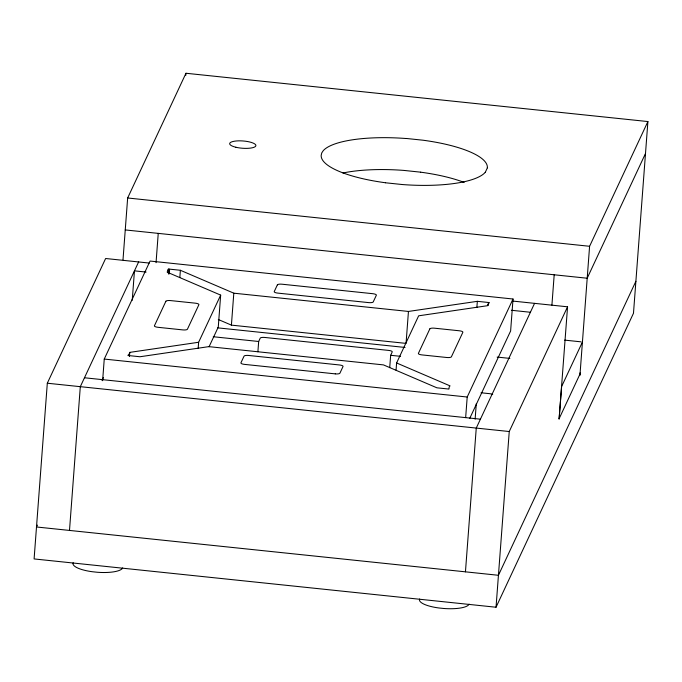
<?xml version="1.0" encoding="UTF-8"?>
<svg xmlns="http://www.w3.org/2000/svg" width="682" height="682" viewBox="0 0 682 682"><rect width="100%" height="100%" fill="white"/><g stroke="black" fill="none" stroke-linecap="round" stroke-linejoin="round"><path stroke-width="1.02" d="M579.819 374.418L579.853 375.373L580.075 372.815M149.205 263.056L105.625 258.504L47.314 383.224L34.1 558.933L496.036 607.236L633.484 313.243L647.9 121.558L185.964 73.255L127.653 197.985L122.999 259.859M69.496 530.434L80.306 386.677L138.617 261.948M102.624 380.701L104.252 359.064L150.066 261.061L513.026 299.014L510.622 330.966L469.745 418.39M132.24 300.285L134.456 270.856L146.101 272.075M129.435 356.507L129.742 352.381L198.624 342.27L220.67 295.11L167.235 272.203C167.695 266.858 171.046 268.367 168.846 274.258M156.042 262.706L158.241 233.38M168.335 273.32L168.642 269.194M185.802 75.318L185.964 73.255M179.835 277.489L180.372 270.277L169.23 269.109M198.164 348.451L198.624 342.27M220.67 295.11L218.274 327.062L209.05 346.788M396.063 370.181L396.6 362.969L418.646 315.817L487.528 305.698C486.897 304.317 491.057 301.99 488.483 302.493L477.332 301.325L408.45 311.444L406.054 343.387L231.411 325.126L233.807 293.183L180.372 270.277M257.898 351.793L258.674 341.486L260.234 338.144A4.16 1.151 4.3 0 1 264.88 337.462L388.612 350.403A4.16 1.151 4.3 0 1 392.218 351.946L390.658 355.288L389.72 367.658M465.653 417.623L467.204 397.018L513.026 299.014M476.871 307.514L477.332 301.325M475.124 419.157L476.292 403.701M465.448 571.84L476.258 428.083L534.569 303.354M488.252 305.587L488.483 302.493M496.036 607.236L509.249 431.527L567.56 306.806L512.335 301.026M551.909 305.161L554.193 274.786M567.56 306.806L559.095 419.14L561.618 386.532L582.445 341.98M647.9 121.558L589.589 246.287L580.05 373.932L559.223 418.475M73.187 562.761L72.991 563.46A24.97 6.922 4.3 0 0 92.292 571.729L97.356 572.266A24.97 6.922 4.3 0 0 122.214 568.609L122.675 567.936M487.4 167.798L485.269 172.358M419.635 598.992L419.447 599.691A24.97 6.922 4.3 0 0 438.748 607.96L443.803 608.489A24.97 6.922 4.3 0 0 468.67 604.832L469.131 604.167M102.036 380.42L103.383 377.53M37.382 525.106L36.504 526.981L498.44 575.284L635.888 281.291M129.742 352.381C130.322 353.847 126.196 356.055 128.796 355.586L139.938 356.754L208.82 346.635L383.463 364.896L436.906 387.811L448.048 388.97C450.086 389.959 448.1 386.882 450.043 385.876L396.6 362.969M645.496 153.51L587.185 278.23L125.249 229.928M406.199 138.455L423.062 140.219A83.221 23.077 4.3 0 1 487.332 167.849M127.653 197.985L589.589 246.287M511.347 310.267L530.4 312.262M233.807 293.183L408.45 311.444M564.662 340.122L581.09 341.844M217.66 327.854L405.048 347.453M497.152 357.078L509.863 358.408M213.287 336.746L258.674 341.486M390.658 355.288L400.59 356.328M335.263 373.872L244.523 364.384A4.169 1.151 4.3 0 1 240.925 362.841L244.045 356.157A4.169 1.151 4.3 0 1 248.691 355.475L339.431 364.964A4.169 1.151 4.3 0 1 343.029 366.507L339.909 373.19A4.169 1.151 4.3 0 1 335.263 373.872M481.057 392.772L489.514 393.659A4.16 1.151 4.3 0 1 492.702 394.511M104.252 359.064L467.204 397.018M84.474 377.768L480.418 419.174M47.314 383.224L509.249 431.527M420.666 172.171L403.795 170.406A83.221 23.077 4.3 0 0 342.944 173.006M385.483 182.776L402.346 184.541A83.221 23.077 4.3 0 0 485.226 172.35M218.308 319.508L231.411 325.126M420.649 172.179A83.221 23.077 4.3 0 1 464.152 182.418M385.492 182.759A83.221 23.077 4.3 0 1 321.196 155.198L321.785 152.87L323.277 150.637A83.221 23.077 4.3 0 1 406.174 138.523M165.888 301.265L154.43 325.766A4.169 1.151 4.3 0 0 158.036 327.309L182.785 329.9A4.169 1.151 4.3 0 0 187.422 329.218L198.88 304.718A4.169 1.151 4.3 0 0 195.274 303.166L170.526 300.583A4.169 1.151 4.3 0 0 165.888 301.265M277.369 284.888L274.241 291.572A4.169 1.151 4.3 0 0 277.847 293.115L368.587 302.603A4.169 1.151 4.3 0 0 373.225 301.921L376.353 295.238A4.169 1.151 4.3 0 0 372.747 293.695L282.016 284.206A4.169 1.151 4.3 0 0 277.369 284.888M429.848 328.869L418.398 353.37A4.169 1.151 4.3 0 0 421.996 354.913L446.744 357.496A4.169 1.151 4.3 0 0 451.39 356.814L462.848 332.313A4.169 1.151 4.3 0 0 459.242 330.77L434.494 328.187A4.169 1.151 4.3 0 0 429.848 328.869M235.929 147.261A13.171 3.657 4.3 0 0 255.895 145.607A13.171 3.657 4.3 0 0 236.458 140.961A13.171 3.657 4.3 0 0 235.929 147.261"/></g></svg>
